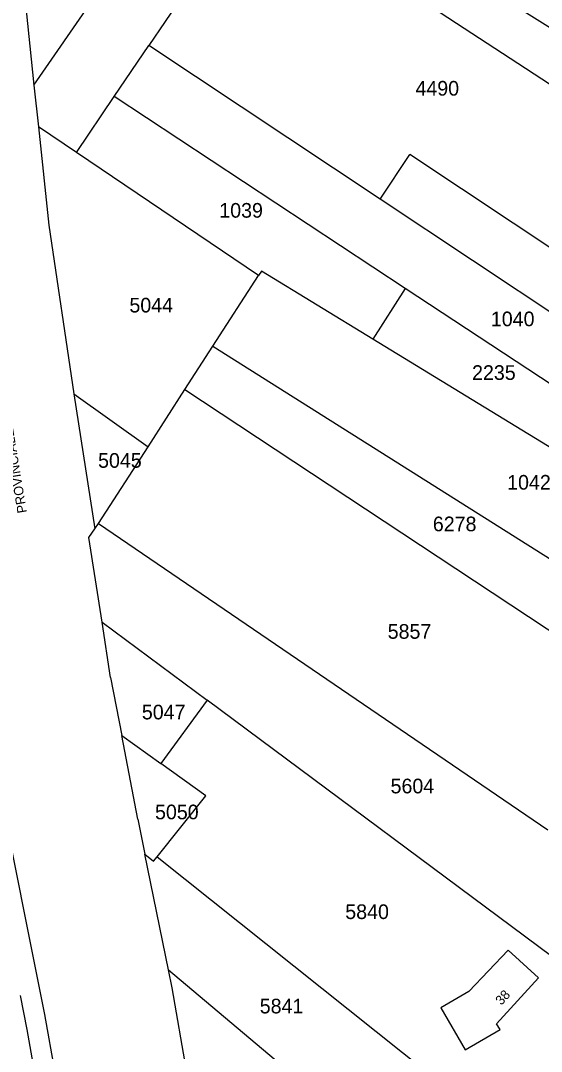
# Model space of a CAD drawing. Extents: x 191922 to 199923, y 328959 to 333350.
# Drawn here: x 196050 to 196145.9, y 331119.6 to 331309.5 of the extents above; entities that cross this region are included whole.
import ezdxf

# ---------------------------------------------------------------- set-up
doc = ezdxf.new("R2010")
doc.units = 0
for name, color, linetype in [('bestemmingsplangebied', 7, 'Continuous'), ('enkelbestemming', 7, 'Continuous'), ('Level 6', 7, 'Continuous'), ('maatvoering - maximum aantal wooneenheden', 7, 'Continuous'), ('Maatvoering_symbolen', 7, 'Continuous'), ('recreatiewoning', 7, 'Continuous')]:
    doc.layers.add(name, color=color, linetype=linetype)

msp = doc.modelspace()

# ---------------------------------------------------------------- linework, layer by layer
at = {"layer": 'bestemmingsplangebied'}
for p, q in [((196050.13, 331319.8), (196052.47, 331297.6)), ((196050.13, 331319.8), (196052.47, 331297.6)), ((196052.47, 331297.6), (196053.28, 331289.95)), ((196052.47, 331297.6), (196053.28, 331289.95)), ((196053.28, 331289.95), (196055.19, 331271.83)), ((196053.28, 331289.95), (196055.19, 331271.83)), ((196055.19, 331271.83), (196059.83, 331240.75)), ((196055.19, 331271.83), (196059.83, 331240.75)), ((196059.83, 331240.75), (196063.67, 331215.85)), ((196059.83, 331240.75), (196063.67, 331215.85)), ((196062.6, 331214.28), (196063.67, 331215.85)), ((196062.6, 331214.28), (196063.67, 331215.85)), ((196065.01, 331198.69), (196062.6, 331214.28)), ((196065.01, 331198.69), (196062.6, 331214.28)), ((196066.58, 331188.46), (196065.01, 331198.69)), ((196066.58, 331188.46), (196065.01, 331198.69)), ((196066.58, 331188.46), (196068.65, 331177.79)), ((196066.58, 331188.46), (196068.65, 331177.79)), ((196071.58, 331162.4), (196068.65, 331177.79)), ((196071.58, 331162.4), (196068.65, 331177.79)), ((196071.58, 331162.4), (196072.89, 331155.94)), ((196071.58, 331162.4), (196072.89, 331155.94)), ((196077.22, 331134.6), (196072.89, 331155.94)), ((196077.22, 331134.6), (196072.89, 331155.94)), ((196077.89, 331131.3), (196077.22, 331134.6)), ((196077.89, 331131.3), (196077.22, 331134.6)), ((196080.55, 331116.1), (196077.89, 331131.3)), ((196080.55, 331116.1), (196077.89, 331131.3))]:
    msp.add_line(p, q, dxfattribs=at)
at = {"layer": 'Level 6'}
for p, q in [((196052.47, 331297.6), (196093.99, 331357.85)), ((196159.3, 331300.71), (196097.23, 331339.9)), ((196092.9, 331333.48), (196073.61, 331304.91)), ((196092.9, 331333.48), (196166.7, 331285.23)), ((196067.26, 331295.51), (196073.61, 331304.91)), ((196116.18, 331276.61), (196073.61, 331304.91)), ((196060.3, 331285.2), (196067.26, 331295.51)), ((196120.81, 331260.19), (196067.26, 331295.51)), ((196060.3, 331285.2), (196053.28, 331289.95)), ((196093.82, 331262.54), (196060.3, 331285.2)), ((196116.18, 331276.61), (196121.68, 331284.88)), ((196179.18, 331246.55), (196121.68, 331284.88)), ((196182.72, 331232.37), (196116.18, 331276.61)), ((196094.35, 331263.38), (196093.82, 331262.54)), ((196114.83, 331250.85), (196094.35, 331263.38)), ((196085.41, 331249.51), (196093.82, 331262.54)), ((196120.81, 331260.19), (196114.83, 331250.85)), ((196153.36, 331238.71), (196120.81, 331260.19)), ((196080.26, 331241.52), (196085.41, 331249.51)), ((196085.41, 331249.51), (196172.29, 331194.63)), ((196148.09, 331230.5), (196114.83, 331250.85)), ((196059.83, 331240.75), (196073.48, 331231.01)), ((196073.48, 331231.01), (196080.26, 331241.52)), ((196080.26, 331241.52), (196165.35, 331185.22)), ((196064.34, 331216.83), (196073.48, 331231.01)), ((196063.67, 331215.85), (196064.34, 331216.83)), ((196064.34, 331216.83), (196147.07, 331160.43)), ((196065.01, 331198.69), (196084.34, 331184.29)), ((196084.34, 331184.29), (196075.8, 331172.64)), ((196166.71, 331122.97), (196084.34, 331184.29)), ((196054.47, 331126.42), (196043.73, 331180.01)), ((196068.65, 331177.79), (196075.8, 331172.64)), ((196084.08, 331166.68), (196075.8, 331172.64)), ((196075.12, 331155.44), (196084.08, 331166.68)), ((196072.89, 331155.94), (196074.5, 331154.66)), ((196074.5, 331154.66), (196075.12, 331155.44)), ((196075.12, 331155.44), (196143.36, 331101.05)), ((196077.22, 331134.6), (196130.24, 331090.08)), ((196049.91, 331129.89), (196051.15, 331123.6)), ((196056.4, 331115.73), (196054.47, 331126.42)), ((196051.15, 331123.6), (196053.6, 331109.78))]:
    msp.add_line(p, q, dxfattribs=at)
at = {"layer": 'recreatiewoning'}
for p, q in [((196139.78, 331138.23), (196132.51, 331130.65)), ((196145.36, 331133.12), (196139.78, 331138.23)), ((196137.63, 331124.67), (196145.36, 331133.12)), ((196132.51, 331130.65), (196127.35, 331127.6)), ((196127.35, 331127.6), (196131.87, 331119.88)), ((196138.26, 331123.61), (196137.63, 331124.67)), ((196131.87, 331119.88), (196138.26, 331123.61))]:
    msp.add_line(p, q, dxfattribs=at)

# ---------------------------------------------------------------- texts
at = {"layer": 'enkelbestemming'}
for s, p in [('4490', (196122.69, 331295.7)), ('1039', (196086.58, 331273.21)), ('5044', (196070.04, 331255.74)), ('1040', (196136.57, 331253.21)), ('2235', (196133.11, 331243.32)), ('5045', (196064.27, 331227.13)), ('1042', (196139.57, 331223.1)), ('6278', (196125.89, 331215.43)), ('5857', (196117.58, 331195.62)), ('5047', (196072.33, 331180.77)), ('5604', (196118.11, 331167.14)), ('5050', (196074.75, 331162.36)), ('5840', (196109.77, 331143.98)), ('5841', (196094.03, 331126.59))]:
    msp.add_text(s, height=2.7, dxfattribs=at).set_placement(p)
at = {"layer": 'maatvoering - maximum aantal wooneenheden'}
msp.add_text('38', height=1.75, rotation=47.5142, dxfattribs=at).set_placement((196138.51, 331128))
at = {"layer": 'Maatvoering_symbolen'}
msp.add_text('PROVINCIALEWEG BRUNSSUM - KONINGSBOSCH', height=1.75, rotation=99.3869, dxfattribs=at).set_placement((196051.19, 331218.92))

doc.saveas('drawing.dxf')
